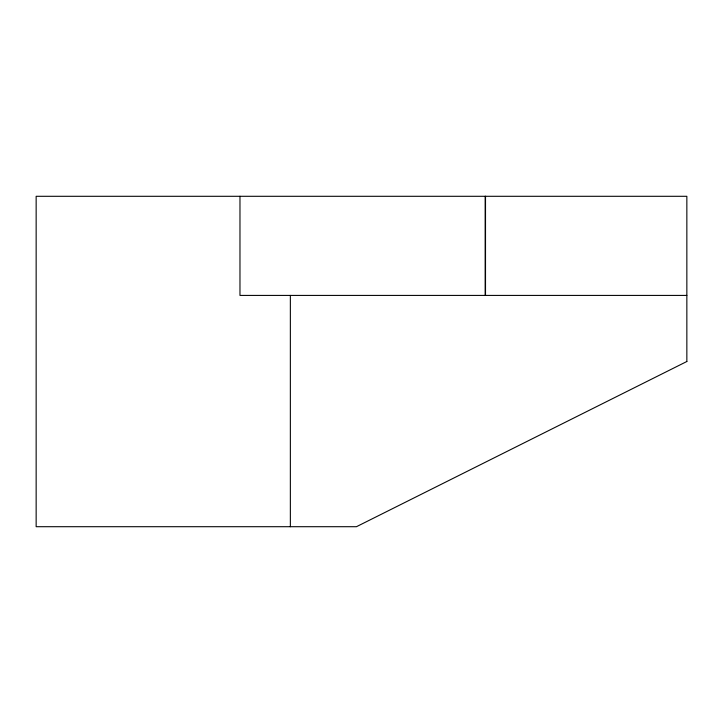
<?xml version="1.0" encoding="UTF-8"?>
<svg xmlns="http://www.w3.org/2000/svg" width="723" height="723" viewBox="0 0 723 723"><rect width="100%" height="100%" fill="white"/><g stroke="black" fill="none" stroke-linecap="round" stroke-linejoin="round"><path stroke-width="1.08" d="M686.85 295.418L239.973 295.418L239.973 196.294M485.513 196.294L485.513 295.418M485.178 196.294L485.178 295.418M290.357 295.418L290.357 526.706M686.85 361.5L356.439 526.706L36.15 526.706L36.15 196.294L686.85 196.294L686.85 361.5"/></g></svg>
